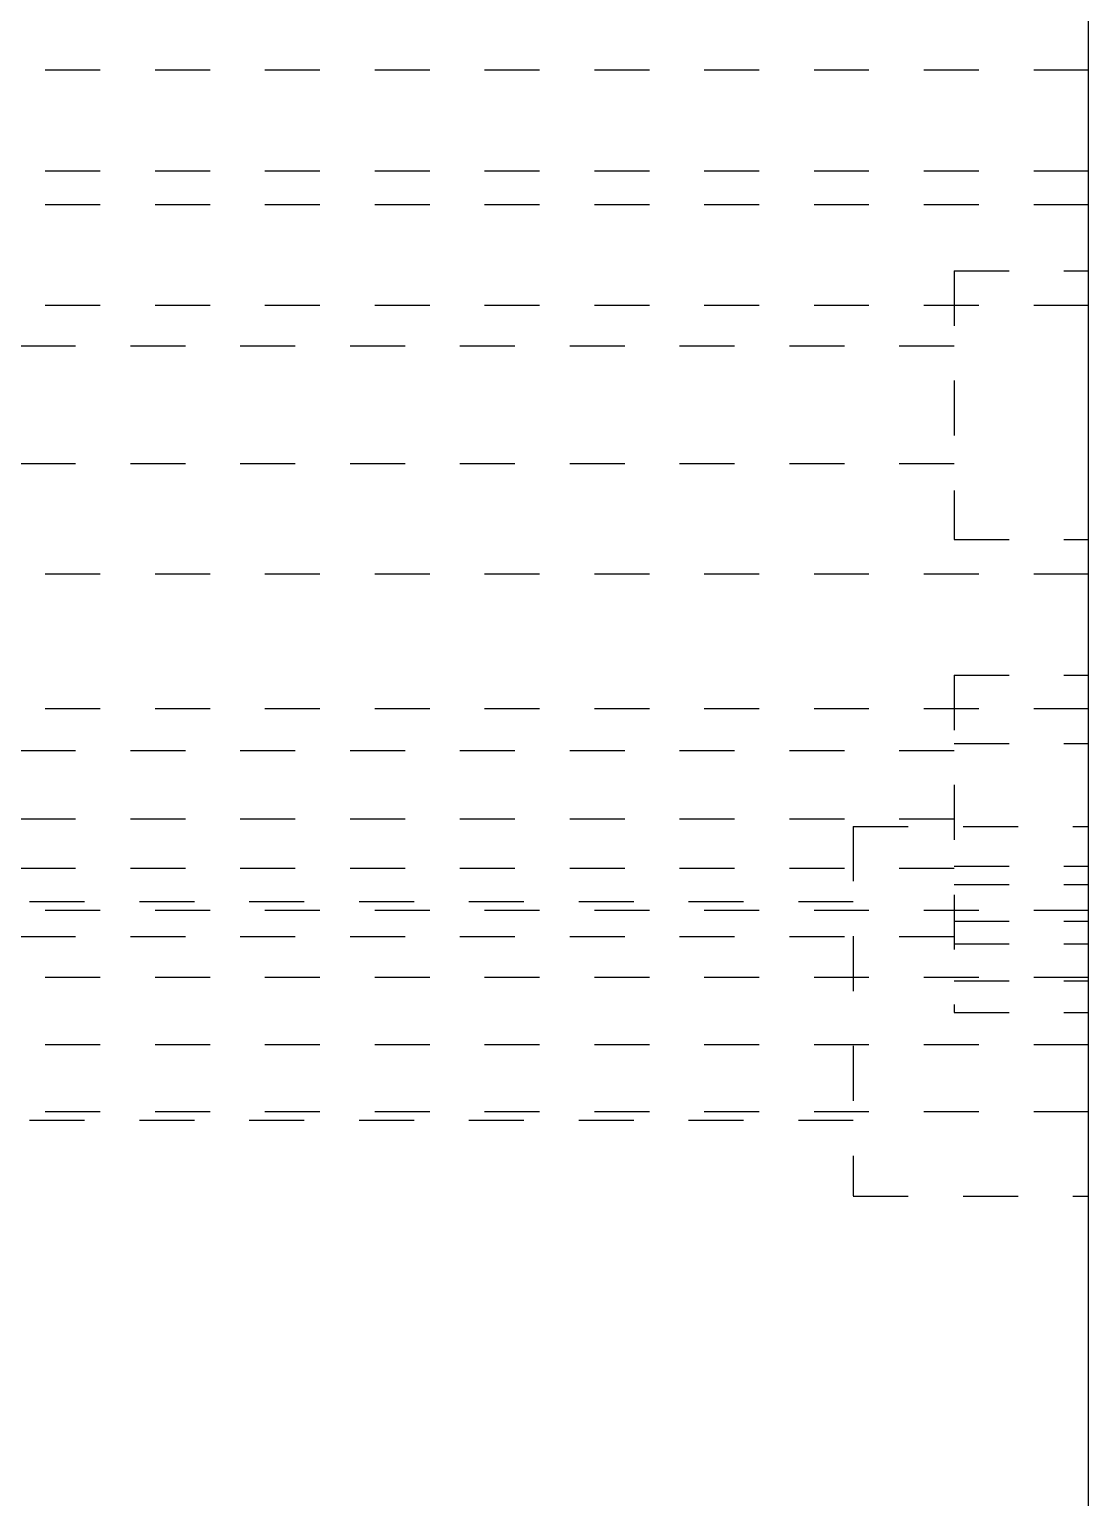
# Model space of a CAD drawing. Header units: millimetres. Extents: x -174 to 1895, y -261 to 458.
# Drawn here: x 398.27 to 429.78, y 217.02 to 260.71 of the extents above; entities that cross this region are included whole.
import ezdxf

# ---------------------------------------------------------------- set-up
doc = ezdxf.new("R2010")
doc.units = ezdxf.units.MM
doc.header["$LTSCALE"] = 16.335
doc.linetypes.add('HIDDEN', pattern=[0.2, 0.1, -0.1])
doc.layers.add('202', color=7, linetype='CONTINUOUS')

msp = doc.modelspace()

# ---------------------------------------------------------------- linework, layer by layer
at = {"layer": '202', "color": 7, "linetype": 'Continuous'}
msp.add_line((429.783, 52.497), (429.783, 337.497), dxfattribs=at)
at = {"layer": '202', "color": 8, "linetype": 'HIDDEN'}
for p, q in [((429.783, 259.497), (395.783, 259.497)), ((429.783, 256.497), (395.783, 256.497)), ((429.783, 255.497), (395.783, 255.497)), ((425.783, 253.532), (429.783, 253.532)), ((425.783, 253.53), (425.783, 245.533)), ((429.783, 252.497), (395.783, 252.497)), ((425.783, 251.282), (395.783, 251.282)), ((425.783, 247.782), (395.783, 247.782)), ((425.783, 245.532), (429.783, 245.532)), ((429.783, 244.497), (395.783, 244.497)), ((425.783, 241.497), (425.783, 231.462)), ((425.783, 241.497), (429.783, 241.497)), ((429.783, 240.497), (395.783, 240.497)), ((425.783, 239.462), (429.783, 239.462)), ((425.783, 239.247), (395.783, 239.247)), ((425.783, 237.212), (395.783, 237.212)), ((422.783, 236.997), (429.783, 236.997)), ((422.783, 236.995), (422.783, 225.998)), ((425.783, 235.747), (395.783, 235.747)), ((425.783, 235.815), (429.783, 235.815)), ((425.783, 235.266), (429.783, 235.266)), ((422.783, 234.747), (395.783, 234.747)), ((429.783, 234.497), (395.783, 234.497)), ((425.783, 234.178), (429.783, 234.178)), ((425.783, 233.712), (395.783, 233.712)), ((425.783, 233.497), (429.783, 233.497)), ((429.783, 232.497), (395.783, 232.497)), ((425.783, 232.401), (429.783, 232.401)), ((425.783, 231.462), (429.783, 231.462)), ((429.783, 230.497), (395.783, 230.497)), ((429.783, 228.497), (395.783, 228.497)), ((422.783, 228.247), (395.783, 228.247)), ((422.783, 225.997), (429.783, 225.997))]:
    msp.add_line(p, q, dxfattribs=at)

doc.saveas('drawing.dxf')
